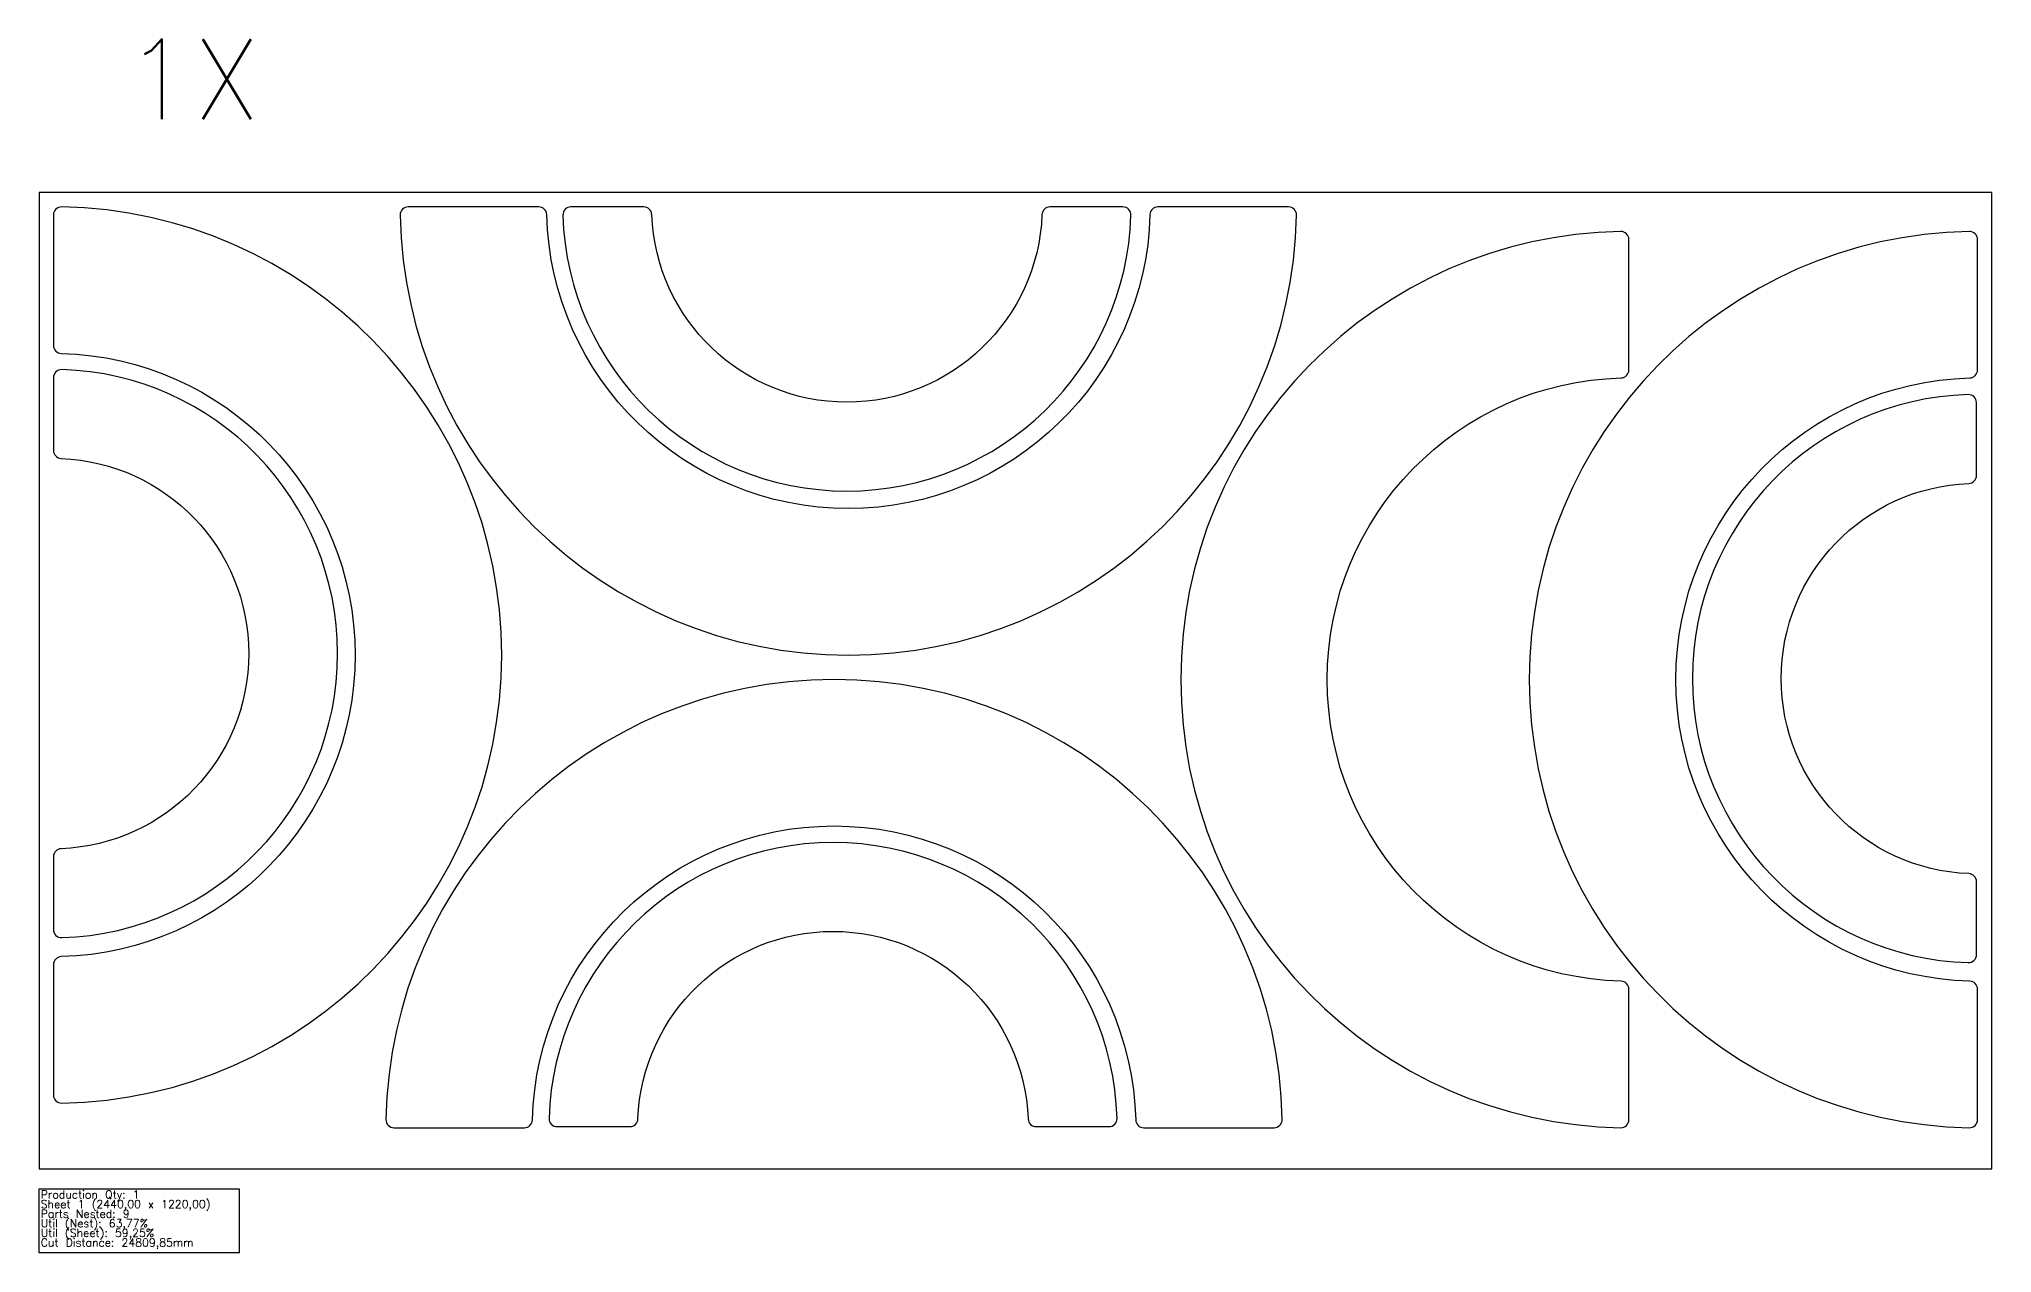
# Model space of a CAD drawing. Header units: millimetres. Extents: x 0 to 12688, y -105 to 1412.
# Drawn here: x 0 to 2440, y -105 to 1412 of the extents above; entities that cross this region are included whole.
import ezdxf

# ---------------------------------------------------------------- set-up
doc = ezdxf.new("R2010")
doc.units = ezdxf.units.MM
for name, color, linetype in [('--NestedParts--', 7, 'Continuous'), ('sheet', 24, 'Continuous'), ('Stats', 7, 'Continuous')]:
    doc.layers.add(name, color=color, linetype=linetype)
doc.styles.get("Standard").update_dxf_attribs({"font": 'txt.shx'})

msp = doc.modelspace()

# ---------------------------------------------------------------- linework, layer by layer
at = {"layer": '--NestedParts--', "color": 7}
for points in [[(18, 1028.9, 0.406665), (27.7, 1018.9, -0.974486), (27.7, 265.2, 0.406665), (18, 255.2), (18, 92.2, 0.419549), (28.2, 82.2, 0.981981), (28.2, 1202, 0.419549), (18, 1192)], [(1398, 1202, 0.406665), (1388, 1192.3, -0.974486), (634.3, 1192.3, 0.406665), (624.3, 1202), (461.2, 1202, 0.419549), (451.2, 1191.8, 0.981981), (1571.1, 1191.8, 0.419549), (1561.1, 1202)], [(1263.1, 1202, 0.402726), (1253.1, 1192.4, -0.961375), (765.5, 1192.4, 0.402726), (755.5, 1202), (664.5, 1202, 0.42273), (654.5, 1191.7, 0.971423), (1364.2, 1191.7, 0.42273), (1354.2, 1202)], [(1986.4, 224.6, 0.406665), (1976.7, 234.6, -0.974486), (1976.7, 988.3, 0.406665), (1986.4, 998.3), (1986.4, 1161.3, 0.419549), (1976.3, 1171.3, 0.981981), (1976.3, 51.5, 0.419549), (1986.4, 61.5)], [(2422, 224.6, 0.406665), (2412.3, 234.6, -0.974486), (2412.3, 988.3, 0.406665), (2422, 998.3), (2422, 1161.3, 0.419549), (2411.8, 1171.3, 0.981981), (2411.8, 51.5, 0.419549), (2422, 61.5)], [(18, 897.7, 0.402726), (27.6, 887.7, -0.961375), (27.6, 400.1, 0.402726), (18, 390.1), (18, 299, 0.42273), (28.3, 289, 0.971423), (28.3, 998.7, 0.42273), (18, 988.7)], [(2420.7, 358.9, 0.402726), (2411.1, 368.9, -0.961375), (2411.1, 856.5, 0.402726), (2420.7, 866.5), (2420.7, 957.6, 0.42273), (2410.4, 967.5, 0.971423), (2410.4, 257.8, 0.42273), (2420.7, 267.8)], [(606.4, 51.5, 0.406665), (616.4, 61.2, -0.974486), (1370.2, 61.2, 0.406665), (1380.2, 51.5), (1543.2, 51.5, 0.419549), (1553.2, 61.7, 0.981981), (433.4, 61.7, 0.419549), (443.4, 51.5)], [(738.2, 52.8, 0.402726), (748.2, 62.4, -0.961375), (1235.8, 62.4, 0.402726), (1245.8, 52.8), (1336.9, 52.8, 0.42273), (1346.9, 63.1, 0.971423), (637.2, 63.1, 0.42273), (647.2, 52.8)]]:
    msp.add_lwpolyline(points, format="xyb", close=True, dxfattribs=at)
at = {"layer": 'sheet', "color": 7}
msp.add_lwpolyline([(0, 0), (2440, 0), (2440, 1220), (0, 1220)], close=True, dxfattribs=at)
at = {"layer": 'Stats', "color": 151}
msp.add_lwpolyline([(0, -25), (250, -25), (250, -105), (0, -105), (0, -25)], close=True, dxfattribs=at)

# ---------------------------------------------------------------- texts
at = {"insert": (106.2, 1411.7), "char_height": 100, "attachment_point": 1}
msp.add_mtext_dynamic_manual_height_columns('1X', width=438.546, gutter_width=1, heights=[0], dxfattribs=at)
at = {"layer": 'Stats', "color": 60}
for s, p in [('Sheet 1 (2440,00 x 1220,00)', (2, -49)), ('Production Qty: 1', (2, -37)), ('Parts Nested: 9', (2, -61)), ('Util (Nest): 63,77%', (2, -73)), ('Util (Sheet): 59,25%', (2, -85)), ('Cut Distance: 24809,85mm', (2, -97))]:
    msp.add_text(s, height=10, dxfattribs=at).set_placement(p)

doc.saveas('drawing.dxf')
